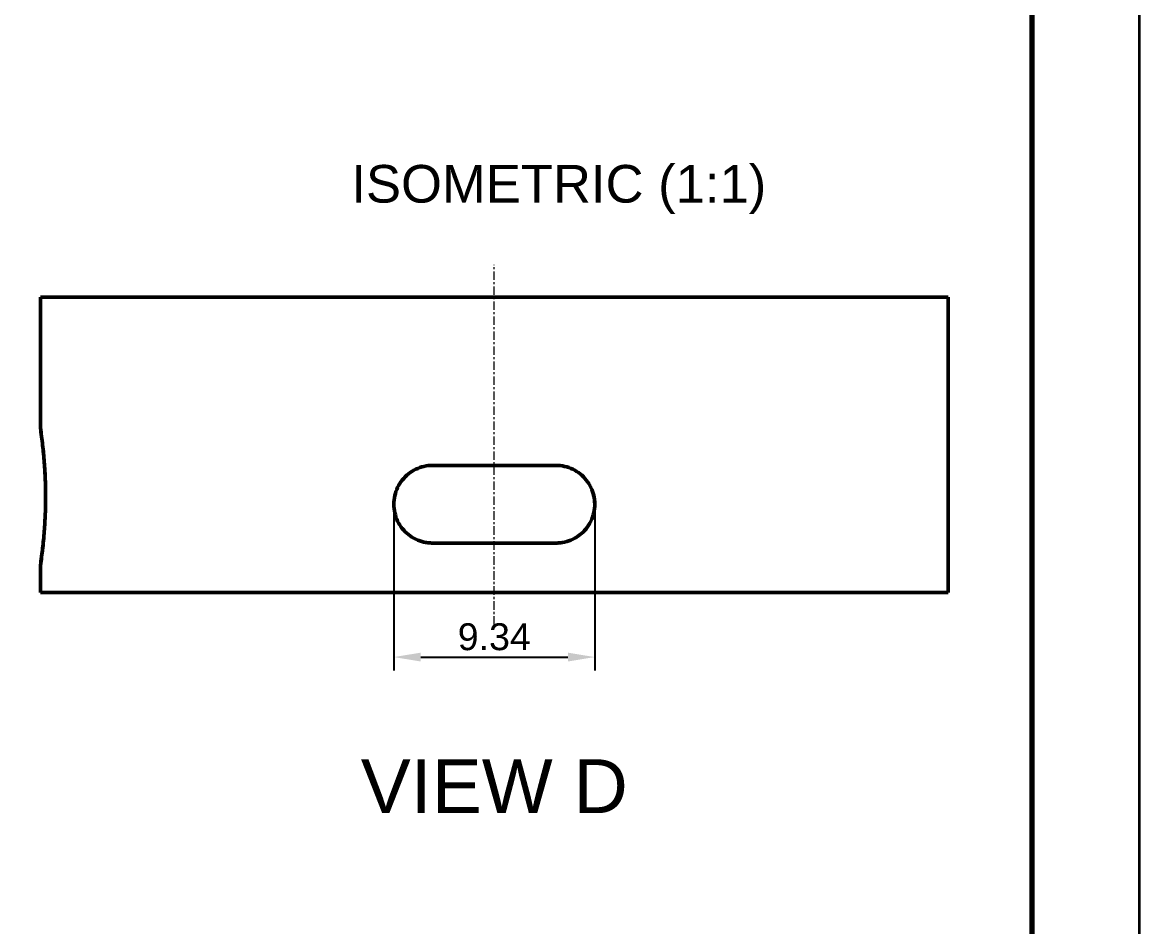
# Model space of a CAD drawing. Header units: millimetres. Extents: x 0 to 900, y 0 to 148.
# Drawn here: x 388.1 to 440, y 59.5 to 101.5 of the extents above; entities that cross this region are included whole.
import ezdxf
from ezdxf.enums import TextEntityAlignment as Align

# ---------------------------------------------------------------- set-up
doc = ezdxf.new("R2010")
doc.units = ezdxf.units.MM
doc.header["$LTSCALE"] = 0.125
doc.linetypes.add('CENTER', pattern=[5.08, 3.175, -0.635, 0.635, -0.635])
for name, color, linetype, lineweight in [('CENTER', 7, 'CENTER', 18), ('DIM', 7, 'Continuous', 18), ('FRAME', 7, 'Continuous', 70), ('TEXT', 7, 'Continuous', 25), ('TITLE', 7, 'Continuous', 35), ('VISIBLE', 7, 'Continuous', 50)]:
    doc.layers.add(name, color=color, linetype=linetype, lineweight=lineweight)
doc.styles.add('LiberationSans', font='LiberationSans-Regular.ttf')
doc.dimstyles.new('ISO', dxfattribs={"dimscale": 0.5, "dimtxt": 2.5, "dimasz": 2.5, "dimexe": 1.25, "dimexo": 0.625, "dimtad": 1, "dimdsep": 46, "dimtxsty": 'LiberationSans', "dimcen": 0, "dimazin": 3, "dimtfac": 1, "dimtmove": 0, "dimatfit": 3})

msp = doc.modelspace()

# ---------------------------------------------------------------- linework, layer by layer
at = {"layer": 'CENTER'}
msp.add_line((410, 73.5), (410, 90.236), dxfattribs=at)
at = {"layer": 'FRAME'}
msp.add_lwpolyline([(235, 5), (435, 5), (435, 143.5), (235, 143.5)], close=True, dxfattribs=at)
at = {"layer": 'TITLE'}
msp.add_lwpolyline([(230, 0), (440, 0), (440, 148.5), (230, 148.5)], close=True, dxfattribs=at)
at = {"layer": 'VISIBLE'}
for p, q in [((388.9, 82.655), (388.9, 88.736)), ((431.1, 75), (431.1, 88.736)), ((388.9, 75), (388.9, 76.255))]:
    msp.add_line(p, q, dxfattribs=at)
for points in [[(431.1, 88.736), (431, 88.736), (430.9, 88.736), (430.8, 88.736), (430.7, 88.736), (430.6, 88.736), (430.5, 88.736), (430.4, 88.736), (430.3, 88.736), (430.2, 88.736), (430.1, 88.736), (430, 88.736), (429.9, 88.736), (429.8, 88.736), (429.7, 88.736), (429.6, 88.736), (429.5, 88.736), (429.4, 88.736), (429.3, 88.736), (429.2, 88.736), (429.1, 88.736), (429, 88.736), (428.9, 88.736), (428.8, 88.736), (428.7, 88.736), (428.6, 88.736), (428.5, 88.736), (428.4, 88.736), (428.3, 88.736), (428.2, 88.736), (428.1, 88.736), (428, 88.736), (427.9, 88.736), (427.8, 88.736), (427.7, 88.736), (427.6, 88.736), (427.5, 88.736), (427.4, 88.736), (427.3, 88.736), (427.2, 88.736), (427.1, 88.736), (427, 88.736), (426.9, 88.736), (426.8, 88.736), (426.7, 88.736), (426.6, 88.736), (426.5, 88.736), (426.4, 88.736), (426.3, 88.736), (426.2, 88.736), (426.1, 88.736), (426, 88.736), (425.9, 88.736), (425.8, 88.736), (425.7, 88.736), (425.6, 88.736), (425.5, 88.736), (425.4, 88.736), (425.3, 88.736), (425.2, 88.736), (425.1, 88.736), (425, 88.736), (424.9, 88.736), (424.8, 88.736), (424.7, 88.736), (424.6, 88.736), (424.5, 88.736), (424.4, 88.736), (424.3, 88.736), (424.2, 88.736), (424.1, 88.736), (424, 88.736), (423.9, 88.736), (423.8, 88.736), (423.7, 88.736), (423.6, 88.736), (423.5, 88.736), (423.4, 88.736), (423.3, 88.736), (423.2, 88.736), (423.1, 88.736), (423, 88.736), (422.9, 88.736), (422.8, 88.736), (422.7, 88.736), (422.6, 88.736), (422.5, 88.736), (422.4, 88.736), (422.3, 88.736), (422.2, 88.736), (422.1, 88.736), (422, 88.736), (421.9, 88.736), (421.8, 88.736), (421.7, 88.736), (421.6, 88.736), (421.5, 88.736), (421.4, 88.736), (421.3, 88.736), (421.2, 88.736), (421.1, 88.736), (421, 88.736), (420.9, 88.736), (420.8, 88.736), (420.7, 88.736), (420.6, 88.736), (420.5, 88.736), (420.4, 88.736), (420.3, 88.736), (420.2, 88.736), (420.1, 88.736), (420, 88.736), (419.9, 88.736), (419.8, 88.736), (419.7, 88.736), (419.6, 88.736), (419.5, 88.736), (419.4, 88.736), (419.3, 88.736), (419.2, 88.736), (419.1, 88.736), (419, 88.736), (418.9, 88.736), (418.8, 88.736), (418.7, 88.736), (418.6, 88.736), (418.5, 88.736), (418.4, 88.736), (418.3, 88.736), (418.2, 88.736), (418.1, 88.736), (418, 88.736), (417.9, 88.736), (417.8, 88.736), (417.7, 88.736), (417.6, 88.736), (417.5, 88.736), (417.4, 88.736), (417.3, 88.736), (417.2, 88.736), (417.1, 88.736), (417, 88.736), (416.9, 88.736), (416.8, 88.736), (416.7, 88.736), (416.6, 88.736), (416.5, 88.736), (416.4, 88.736), (416.3, 88.736), (416.2, 88.736), (416.1, 88.736), (416, 88.736), (415.9, 88.736), (415.8, 88.736), (415.7, 88.736), (415.6, 88.736), (415.5, 88.736), (415.4, 88.736), (415.3, 88.736), (415.2, 88.736), (415.1, 88.736), (415, 88.736), (414.9, 88.736), (414.8, 88.736), (414.7, 88.736), (414.6, 88.736), (414.5, 88.736), (414.4, 88.736), (414.3, 88.736), (414.2, 88.736), (414.1, 88.736), (414, 88.736), (413.9, 88.736), (413.8, 88.736), (413.7, 88.736), (413.6, 88.736), (413.5, 88.736), (413.4, 88.736), (413.3, 88.736), (413.2, 88.736), (413.1, 88.736), (413, 88.736), (412.9, 88.736), (412.8, 88.736), (412.7, 88.736), (412.6, 88.736), (412.5, 88.736), (412.4, 88.736), (412.3, 88.736), (412.2, 88.736), (412.1, 88.736), (412, 88.736), (411.9, 88.736), (411.8, 88.736), (411.7, 88.736), (411.6, 88.736), (411.5, 88.736), (411.4, 88.736), (411.3, 88.736), (411.2, 88.736), (411.1, 88.736), (411, 88.736), (410.9, 88.736), (410.8, 88.736), (410.7, 88.736), (410.6, 88.736), (410.5, 88.736), (410.4, 88.736), (410.3, 88.736), (410.2, 88.736), (410.1, 88.736), (410, 88.736), (409.9, 88.736), (409.8, 88.736), (409.7, 88.736), (409.6, 88.736), (409.5, 88.736), (409.4, 88.736), (409.3, 88.736), (409.2, 88.736), (409.1, 88.736), (409, 88.736), (408.9, 88.736), (408.8, 88.736), (408.7, 88.736), (408.6, 88.736), (408.5, 88.736), (408.4, 88.736), (408.3, 88.736), (408.2, 88.736), (408.1, 88.736), (408, 88.736), (407.9, 88.736), (407.8, 88.736), (407.7, 88.736), (407.6, 88.736), (407.5, 88.736), (407.4, 88.736), (407.3, 88.736), (407.2, 88.736), (407.1, 88.736), (407, 88.736), (406.9, 88.736), (406.8, 88.736), (406.7, 88.736), (406.6, 88.736), (406.5, 88.736), (406.4, 88.736), (406.3, 88.736), (406.2, 88.736), (406.1, 88.736), (406, 88.736), (405.9, 88.736), (405.8, 88.736), (405.7, 88.736), (405.6, 88.736), (405.5, 88.736), (405.4, 88.736), (405.3, 88.736), (405.2, 88.736), (405.1, 88.736), (405, 88.736), (404.9, 88.736), (404.8, 88.736), (404.7, 88.736), (404.6, 88.736), (404.5, 88.736), (404.4, 88.736), (404.3, 88.736), (404.2, 88.736), (404.1, 88.736), (404, 88.736), (403.9, 88.736), (403.8, 88.736), (403.7, 88.736), (403.6, 88.736), (403.5, 88.736), (403.4, 88.736), (403.3, 88.736), (403.2, 88.736), (403.1, 88.736), (403, 88.736), (402.9, 88.736), (402.8, 88.736), (402.7, 88.736), (402.6, 88.736), (402.5, 88.736), (402.4, 88.736), (402.3, 88.736), (402.2, 88.736), (402.1, 88.736), (402, 88.736), (401.9, 88.736), (401.8, 88.736), (401.7, 88.736), (401.6, 88.736), (401.5, 88.736), (401.4, 88.736), (401.3, 88.736), (401.2, 88.736), (401.1, 88.736), (401, 88.736), (400.9, 88.736), (400.8, 88.736), (400.7, 88.736), (400.6, 88.736), (400.5, 88.736), (400.4, 88.736), (400.3, 88.736), (400.2, 88.736), (400.1, 88.736), (400, 88.736), (399.9, 88.736), (399.8, 88.736), (399.7, 88.736), (399.6, 88.736), (399.5, 88.736), (399.4, 88.736), (399.3, 88.736), (399.2, 88.736), (399.1, 88.736), (399, 88.736), (398.9, 88.736), (398.8, 88.736), (398.7, 88.736), (398.6, 88.736), (398.5, 88.736), (398.4, 88.736), (398.3, 88.736), (398.2, 88.736), (398.1, 88.736), (398, 88.736), (397.9, 88.736), (397.8, 88.736), (397.7, 88.736), (397.6, 88.736), (397.5, 88.736), (397.4, 88.736), (397.3, 88.736), (397.2, 88.736), (397.1, 88.736), (397, 88.736), (396.9, 88.736), (396.8, 88.736), (396.7, 88.736), (396.6, 88.736), (396.5, 88.736), (396.4, 88.736), (396.3, 88.736), (396.2, 88.736), (396.1, 88.736), (396, 88.736), (395.9, 88.736), (395.8, 88.736), (395.7, 88.736), (395.6, 88.736), (395.5, 88.736), (395.4, 88.736), (395.3, 88.736), (395.2, 88.736), (395.1, 88.736), (395, 88.736), (394.9, 88.736), (394.8, 88.736), (394.7, 88.736), (394.6, 88.736), (394.5, 88.736), (394.4, 88.736), (394.3, 88.736), (394.2, 88.736), (394.1, 88.736), (394, 88.736), (393.9, 88.736), (393.8, 88.736), (393.7, 88.736), (393.6, 88.736), (393.5, 88.736), (393.4, 88.736), (393.3, 88.736), (393.2, 88.736), (393.1, 88.736), (393, 88.736), (392.9, 88.736), (392.8, 88.736), (392.7, 88.736), (392.6, 88.736), (392.5, 88.736), (392.4, 88.736), (392.3, 88.736), (392.2, 88.736), (392.1, 88.736), (392, 88.736), (391.9, 88.736), (391.8, 88.736), (391.7, 88.736), (391.6, 88.736), (391.5, 88.736), (391.4, 88.736), (391.3, 88.736), (391.2, 88.736), (391.1, 88.736), (391, 88.736), (390.9, 88.736), (390.8, 88.736), (390.7, 88.736), (390.6, 88.736), (390.5, 88.736), (390.4, 88.736), (390.3, 88.736), (390.2, 88.736), (390.1, 88.736), (390, 88.736), (389.9, 88.736), (389.8, 88.736), (389.7, 88.736), (389.6, 88.736), (389.5, 88.736), (389.4, 88.736), (389.3, 88.736), (389.2, 88.736), (389.1, 88.736), (389, 88.736), (388.9, 88.736)], [(389.143, 79.211), (389.144, 79.312), (389.144, 79.414), (389.144, 79.516), (389.143, 79.617), (389.142, 79.719), (389.141, 79.821), (389.139, 79.922), (389.136, 80.024), (389.133, 80.126), (389.13, 80.227), (389.126, 80.329), (389.121, 80.43), (389.116, 80.532), (389.111, 80.633), (389.105, 80.735), (389.098, 80.836), (389.091, 80.938), (389.084, 81.039), (389.076, 81.141), (389.068, 81.242), (389.059, 81.343), (389.049, 81.444), (389.04, 81.546), (389.029, 81.647), (389.018, 81.748), (389.007, 81.849), (388.995, 81.95), (388.983, 82.051), (388.97, 82.152), (388.957, 82.252), (388.944, 82.353), (388.93, 82.454), (388.915, 82.554), (388.9, 82.655)], [(388.9, 82.655), (388.915, 82.556), (388.929, 82.456), (388.943, 82.357), (388.957, 82.257), (388.97, 82.158), (388.982, 82.058), (388.994, 81.959), (389.006, 81.859), (389.017, 81.759), (389.028, 81.659), (389.038, 81.56), (389.048, 81.46), (389.057, 81.36), (389.066, 81.26), (389.075, 81.16), (389.082, 81.06), (389.09, 80.959), (389.097, 80.859), (389.103, 80.759), (389.109, 80.659), (389.115, 80.559), (389.12, 80.458), (389.125, 80.358), (389.129, 80.258), (389.132, 80.158), (389.135, 80.057), (389.138, 79.957), (389.14, 79.857), (389.142, 79.756), (389.143, 79.656), (389.144, 79.555), (389.144, 79.455), (389.144, 79.355), (389.143, 79.254), (389.142, 79.154), (389.14, 79.053), (389.138, 78.953), (389.135, 78.853), (389.132, 78.752), (389.129, 78.652), (389.125, 78.552), (389.12, 78.452), (389.115, 78.351), (389.109, 78.251), (389.103, 78.151), (389.097, 78.051), (389.09, 77.951), (389.082, 77.85), (389.075, 77.75), (389.066, 77.65), (389.057, 77.55), (389.048, 77.45), (389.038, 77.35), (389.028, 77.251), (389.017, 77.151), (389.006, 77.051), (388.994, 76.951), (388.982, 76.852), (388.97, 76.752), (388.957, 76.653), (388.943, 76.553), (388.929, 76.454), (388.915, 76.354), (388.9, 76.255)], [(407.135, 77.3), (407.034, 77.303), (406.933, 77.311), (406.833, 77.326), (406.733, 77.345), (406.635, 77.371), (406.539, 77.401), (406.444, 77.437), (406.352, 77.479), (406.262, 77.525), (406.175, 77.577), (406.09, 77.633), (406.01, 77.694), (405.932, 77.759), (405.859, 77.829), (405.789, 77.902), (405.724, 77.98), (405.663, 78.06), (405.607, 78.145), (405.555, 78.232), (405.509, 78.322), (405.467, 78.414), (405.431, 78.509), (405.401, 78.605), (405.375, 78.703), (405.356, 78.803), (405.341, 78.903), (405.333, 79.004), (405.33, 79.105), (405.333, 79.206), (405.341, 79.307), (405.356, 79.407), (405.375, 79.507), (405.401, 79.605), (405.431, 79.701), (405.467, 79.796), (405.509, 79.888), (405.555, 79.978), (405.607, 80.065), (405.663, 80.15), (405.724, 80.23), (405.789, 80.308), (405.859, 80.381), (405.932, 80.451), (406.01, 80.516), (406.09, 80.577), (406.175, 80.633), (406.262, 80.685), (406.352, 80.731), (406.444, 80.773), (406.539, 80.809), (406.635, 80.839), (406.733, 80.865), (406.833, 80.884), (406.933, 80.899), (407.034, 80.907), (407.135, 80.91)], [(407.135, 80.91), (407.236, 80.91), (407.336, 80.91), (407.437, 80.91), (407.537, 80.91), (407.638, 80.91), (407.738, 80.91), (407.839, 80.91), (407.939, 80.91), (408.04, 80.91), (408.14, 80.91), (408.241, 80.91), (408.341, 80.91), (408.442, 80.91), (408.542, 80.91), (408.643, 80.91), (408.743, 80.91), (408.844, 80.91), (408.944, 80.91), (409.045, 80.91), (409.146, 80.91), (409.246, 80.91), (409.347, 80.91), (409.447, 80.91), (409.548, 80.91), (409.648, 80.91), (409.749, 80.91), (409.849, 80.91), (409.95, 80.91), (410.05, 80.91), (410.151, 80.91), (410.251, 80.91), (410.352, 80.91), (410.452, 80.91), (410.553, 80.91), (410.653, 80.91), (410.754, 80.91), (410.854, 80.91), (410.955, 80.91), (411.056, 80.91), (411.156, 80.91), (411.257, 80.91), (411.357, 80.91), (411.458, 80.91), (411.558, 80.91), (411.659, 80.91), (411.759, 80.91), (411.86, 80.91), (411.96, 80.91), (412.061, 80.91), (412.161, 80.91), (412.262, 80.91), (412.362, 80.91), (412.463, 80.91), (412.563, 80.91), (412.664, 80.91), (412.764, 80.91), (412.865, 80.91)], [(412.865, 80.91), (412.966, 80.907), (413.067, 80.899), (413.167, 80.884), (413.267, 80.865), (413.365, 80.839), (413.461, 80.809), (413.556, 80.773), (413.648, 80.731), (413.738, 80.685), (413.825, 80.633), (413.91, 80.577), (413.99, 80.516), (414.068, 80.451), (414.141, 80.381), (414.211, 80.308), (414.276, 80.23), (414.337, 80.15), (414.393, 80.065), (414.445, 79.978), (414.491, 79.888), (414.533, 79.796), (414.569, 79.701), (414.599, 79.605), (414.625, 79.507), (414.644, 79.407), (414.659, 79.307), (414.667, 79.206), (414.67, 79.105), (414.667, 79.004), (414.659, 78.903), (414.644, 78.803), (414.625, 78.703), (414.599, 78.605), (414.569, 78.509), (414.533, 78.414), (414.491, 78.322), (414.445, 78.232), (414.393, 78.145), (414.337, 78.06), (414.276, 77.98), (414.211, 77.902), (414.141, 77.829), (414.068, 77.759), (413.99, 77.694), (413.91, 77.633), (413.825, 77.577), (413.738, 77.525), (413.648, 77.479), (413.556, 77.437), (413.461, 77.401), (413.365, 77.371), (413.267, 77.345), (413.167, 77.326), (413.067, 77.311), (412.966, 77.303), (412.865, 77.3)], [(405.374, 79.501), (405.375, 79.504), (405.375, 79.507), (405.376, 79.511), (405.377, 79.514), (405.378, 79.517), (405.378, 79.521), (405.379, 79.524), (405.38, 79.527)], [(405.386, 79.553), (405.388, 79.558), (405.389, 79.563), (405.39, 79.568), (405.392, 79.574), (405.393, 79.579), (405.395, 79.584), (405.396, 79.589), (405.398, 79.595)], [(414.62, 79.527), (414.641, 79.426), (414.657, 79.323), (414.666, 79.22), (414.67, 79.117), (414.668, 79.013), (414.659, 78.91), (414.645, 78.807), (414.625, 78.705), (414.599, 78.605), (414.568, 78.506), (414.531, 78.409), (414.488, 78.315), (414.44, 78.223), (414.387, 78.134), (414.329, 78.049), (414.265, 77.966), (414.198, 77.888), (414.126, 77.813), (414.05, 77.743), (413.969, 77.677), (413.886, 77.616), (413.799, 77.56), (413.708, 77.509), (413.615, 77.463), (413.52, 77.423), (413.422, 77.388)], [(389.117, 78.394), (389.119, 78.424), (389.12, 78.454), (389.121, 78.484), (389.123, 78.514), (389.124, 78.544), (389.125, 78.574), (389.127, 78.604), (389.128, 78.634)], [(389.081, 77.826), (389.082, 77.849), (389.084, 77.872), (389.086, 77.896), (389.088, 77.919), (389.089, 77.942), (389.091, 77.966), (389.093, 77.989), (389.094, 78.012)], [(388.9, 76.255), (388.916, 76.36), (388.931, 76.465), (388.946, 76.57), (388.96, 76.675), (388.973, 76.781), (388.986, 76.886), (388.999, 76.992), (389.011, 77.097), (389.023, 77.203), (389.034, 77.308), (389.044, 77.414), (389.054, 77.519)], [(389.07, 77.694), (389.071, 77.71), (389.072, 77.726), (389.074, 77.742), (389.075, 77.758), (389.076, 77.774), (389.078, 77.79), (389.079, 77.806), (389.08, 77.822)], [(407.135, 77.3), (407.078, 77.301), (407.022, 77.304), (406.965, 77.308), (406.909, 77.314), (406.853, 77.322), (406.797, 77.332), (406.742, 77.343), (406.686, 77.357)], [(407.135, 77.3), (407.236, 77.3), (407.336, 77.3), (407.437, 77.3), (407.537, 77.3), (407.638, 77.3), (407.738, 77.3), (407.839, 77.3), (407.939, 77.3), (408.04, 77.3), (408.14, 77.3), (408.241, 77.3), (408.341, 77.3), (408.442, 77.3), (408.542, 77.3), (408.643, 77.3), (408.743, 77.3), (408.844, 77.3), (408.944, 77.3), (409.045, 77.3), (409.146, 77.3), (409.246, 77.3), (409.347, 77.3), (409.447, 77.3), (409.548, 77.3), (409.648, 77.3), (409.749, 77.3), (409.849, 77.3), (409.95, 77.3), (410.05, 77.3), (410.151, 77.3), (410.251, 77.3), (410.352, 77.3), (410.452, 77.3), (410.553, 77.3), (410.653, 77.3), (410.754, 77.3), (410.854, 77.3), (410.955, 77.3), (411.056, 77.3), (411.156, 77.3), (411.257, 77.3), (411.357, 77.3), (411.458, 77.3), (411.558, 77.3), (411.659, 77.3), (411.759, 77.3), (411.86, 77.3), (411.96, 77.3), (412.061, 77.3), (412.161, 77.3), (412.262, 77.3), (412.362, 77.3), (412.463, 77.3), (412.563, 77.3), (412.664, 77.3), (412.764, 77.3), (412.865, 77.3)], [(413.188, 77.329), (413.148, 77.322), (413.108, 77.316), (413.068, 77.311), (413.027, 77.307), (412.987, 77.304), (412.946, 77.302), (412.906, 77.3), (412.865, 77.3)], [(388.9, 75), (389, 75), (389.1, 75), (389.2, 75), (389.3, 75), (389.4, 75), (389.5, 75), (389.6, 75), (389.7, 75), (389.8, 75), (389.9, 75), (390, 75), (390.1, 75), (390.2, 75), (390.3, 75), (390.4, 75), (390.5, 75), (390.6, 75), (390.7, 75), (390.8, 75), (390.9, 75), (391, 75), (391.1, 75), (391.2, 75), (391.3, 75), (391.4, 75), (391.5, 75), (391.6, 75), (391.7, 75), (391.8, 75), (391.9, 75), (392, 75), (392.1, 75), (392.2, 75), (392.3, 75), (392.4, 75), (392.5, 75), (392.6, 75), (392.7, 75), (392.8, 75), (392.9, 75), (393, 75), (393.1, 75), (393.2, 75), (393.3, 75), (393.4, 75), (393.5, 75), (393.6, 75), (393.7, 75), (393.8, 75), (393.9, 75), (394, 75), (394.1, 75), (394.2, 75), (394.3, 75), (394.4, 75), (394.5, 75), (394.6, 75), (394.7, 75), (394.8, 75), (394.9, 75), (395, 75), (395.1, 75), (395.2, 75), (395.3, 75), (395.4, 75), (395.5, 75), (395.6, 75), (395.7, 75), (395.8, 75), (395.9, 75), (396, 75), (396.1, 75), (396.2, 75), (396.3, 75), (396.4, 75), (396.5, 75), (396.6, 75), (396.7, 75), (396.8, 75), (396.9, 75), (397, 75), (397.1, 75), (397.2, 75), (397.3, 75), (397.4, 75), (397.5, 75), (397.6, 75), (397.7, 75), (397.8, 75), (397.9, 75), (398, 75), (398.1, 75), (398.2, 75), (398.3, 75), (398.4, 75), (398.5, 75), (398.6, 75), (398.7, 75), (398.8, 75), (398.9, 75), (399, 75), (399.1, 75), (399.2, 75), (399.3, 75), (399.4, 75), (399.5, 75), (399.6, 75), (399.7, 75), (399.8, 75), (399.9, 75), (400, 75), (400.1, 75), (400.2, 75), (400.3, 75), (400.4, 75), (400.5, 75), (400.6, 75), (400.7, 75), (400.8, 75), (400.9, 75), (401, 75), (401.1, 75), (401.2, 75), (401.3, 75), (401.4, 75), (401.5, 75), (401.6, 75), (401.7, 75), (401.8, 75), (401.9, 75), (402, 75), (402.1, 75), (402.2, 75), (402.3, 75), (402.4, 75), (402.5, 75), (402.6, 75), (402.7, 75), (402.8, 75), (402.9, 75), (403, 75), (403.1, 75), (403.2, 75), (403.3, 75), (403.4, 75), (403.5, 75), (403.6, 75), (403.7, 75), (403.8, 75), (403.9, 75), (404, 75), (404.1, 75), (404.2, 75), (404.3, 75), (404.4, 75), (404.5, 75), (404.6, 75), (404.7, 75), (404.8, 75), (404.9, 75), (405, 75), (405.1, 75), (405.2, 75), (405.3, 75), (405.4, 75), (405.5, 75), (405.6, 75), (405.7, 75), (405.8, 75), (405.9, 75), (406, 75), (406.1, 75), (406.2, 75), (406.3, 75), (406.4, 75), (406.5, 75), (406.6, 75), (406.7, 75), (406.8, 75), (406.9, 75), (407, 75), (407.1, 75), (407.2, 75), (407.3, 75), (407.4, 75), (407.5, 75), (407.6, 75), (407.7, 75), (407.8, 75), (407.9, 75), (408, 75), (408.1, 75), (408.2, 75), (408.3, 75), (408.4, 75), (408.5, 75), (408.6, 75), (408.7, 75), (408.8, 75), (408.9, 75), (409, 75), (409.1, 75), (409.2, 75), (409.3, 75), (409.4, 75), (409.5, 75), (409.6, 75), (409.7, 75), (409.8, 75), (409.9, 75), (410, 75), (410.1, 75), (410.2, 75), (410.3, 75), (410.4, 75), (410.5, 75), (410.6, 75), (410.7, 75), (410.8, 75), (410.9, 75), (411, 75), (411.1, 75), (411.2, 75), (411.3, 75), (411.4, 75), (411.5, 75), (411.6, 75), (411.7, 75), (411.8, 75), (411.9, 75), (412, 75), (412.1, 75), (412.2, 75), (412.3, 75), (412.4, 75), (412.5, 75), (412.6, 75), (412.7, 75), (412.8, 75), (412.9, 75), (413, 75), (413.1, 75), (413.2, 75), (413.3, 75), (413.4, 75), (413.5, 75), (413.6, 75), (413.7, 75), (413.8, 75), (413.9, 75), (414, 75), (414.1, 75), (414.2, 75), (414.3, 75), (414.4, 75), (414.5, 75), (414.6, 75), (414.7, 75), (414.8, 75), (414.9, 75), (415, 75), (415.1, 75), (415.2, 75), (415.3, 75), (415.4, 75), (415.5, 75), (415.6, 75), (415.7, 75), (415.8, 75), (415.9, 75), (416, 75), (416.1, 75), (416.2, 75), (416.3, 75), (416.4, 75), (416.5, 75), (416.6, 75), (416.7, 75), (416.8, 75), (416.9, 75), (417, 75), (417.1, 75), (417.2, 75), (417.3, 75), (417.4, 75), (417.5, 75), (417.6, 75), (417.7, 75), (417.8, 75), (417.9, 75), (418, 75), (418.1, 75), (418.2, 75), (418.3, 75), (418.4, 75), (418.5, 75), (418.6, 75), (418.7, 75), (418.8, 75), (418.9, 75), (419, 75), (419.1, 75), (419.2, 75), (419.3, 75), (419.4, 75), (419.5, 75), (419.6, 75), (419.7, 75), (419.8, 75), (419.9, 75), (420, 75), (420.1, 75), (420.2, 75), (420.3, 75), (420.4, 75), (420.5, 75), (420.6, 75), (420.7, 75), (420.8, 75), (420.9, 75), (421, 75), (421.1, 75), (421.2, 75), (421.3, 75), (421.4, 75), (421.5, 75), (421.6, 75), (421.7, 75), (421.8, 75), (421.9, 75), (422, 75), (422.1, 75), (422.2, 75), (422.3, 75), (422.4, 75), (422.5, 75), (422.6, 75), (422.7, 75), (422.8, 75), (422.9, 75), (423, 75), (423.1, 75), (423.2, 75), (423.3, 75), (423.4, 75), (423.5, 75), (423.6, 75), (423.7, 75), (423.8, 75), (423.9, 75), (424, 75), (424.1, 75), (424.2, 75), (424.3, 75), (424.4, 75), (424.5, 75), (424.6, 75), (424.7, 75), (424.8, 75), (424.9, 75), (425, 75), (425.1, 75), (425.2, 75), (425.3, 75), (425.4, 75), (425.5, 75), (425.6, 75), (425.7, 75), (425.8, 75), (425.9, 75), (426, 75), (426.1, 75), (426.2, 75), (426.3, 75), (426.4, 75), (426.5, 75), (426.6, 75), (426.7, 75), (426.8, 75), (426.9, 75), (427, 75), (427.1, 75), (427.2, 75), (427.3, 75), (427.4, 75), (427.5, 75), (427.6, 75), (427.7, 75), (427.8, 75), (427.9, 75), (428, 75), (428.1, 75), (428.2, 75), (428.3, 75), (428.4, 75), (428.5, 75), (428.6, 75), (428.7, 75), (428.8, 75), (428.9, 75), (429, 75), (429.1, 75), (429.2, 75), (429.3, 75), (429.4, 75), (429.5, 75), (429.6, 75), (429.7, 75), (429.8, 75), (429.9, 75), (430, 75), (430.1, 75), (430.2, 75), (430.3, 75), (430.4, 75), (430.5, 75), (430.6, 75), (430.7, 75), (430.8, 75), (430.9, 75), (431, 75), (431.1, 75)]]:
    msp.add_lwpolyline(points, dxfattribs=at)

# ---------------------------------------------------------------- texts
at = {"layer": 'TEXT', "style": 'LiberationSans'}
for s, height, p in [('ISOMETRIC (1:1)', 1.75, (413, 94)), ('VIEW D', 2.5, (410, 66))]:
    msp.add_text(s, height=height, dxfattribs=at).set_placement(p, align=Align.MIDDLE_CENTER)

# ---------------------------------------------------------------- dimensions: what is measured, and where the dimension line sits
at = {"layer": 'DIM'}
msp.add_linear_dim(base=(405.33, 72), p1=(405.33, 79.105), p2=(414.67, 79.105), dimstyle='ISO', dxfattribs=at).render()

doc.saveas('drawing.dxf')
